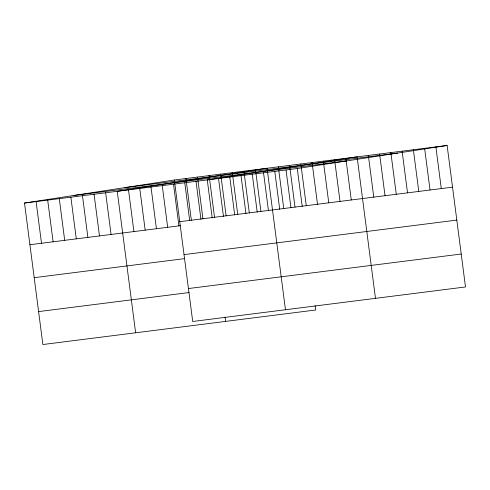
<?xml version="1.0" encoding="UTF-8"?>
<svg xmlns="http://www.w3.org/2000/svg" width="490" height="490" viewBox="0 0 490 490"><rect width="100%" height="100%" fill="white"/><g stroke="black" fill="none" stroke-linecap="round" stroke-linejoin="round"><path stroke-width="0.73" d="M315.095 305.607L315.664 309.999L42.875 344.531L24.5 203.05L174.336 180.002L447.125 145.469L465.5 286.95L192.711 321.483L174.336 180.002M24.5 203.05L297.289 168.517L447.125 145.469M124.889 187.609L397.678 153.076M73.947 195.443L346.736 160.91M179.75 221.688L452.54 187.156M29.915 244.731L180.424 225.682M184.026 254.616L456.815 220.09M34.19 277.665L184.706 258.616M188.436 288.549L461.225 254.022M38.6 311.597L189.109 292.542M435.873 146.896L441.288 188.583M424.622 148.323L430.036 190.004M413.37 149.744L418.779 191.431M402.112 151.171L407.527 192.852M390.861 152.592L396.275 194.279M379.609 154.019L385.024 195.7M368.358 155.44L373.772 197.127M375.481 298.349L357.106 156.867L207.27 179.91L212.188 217.805M345.854 158.288L351.263 199.975M334.596 159.716L340.011 201.402M323.345 161.137L328.759 202.823M312.093 162.564L317.508 204.25M300.842 163.991L306.256 205.671M297.289 168.517L302.214 206.413M289.59 165.412L295.005 207.099M286.038 169.944L290.956 207.84M278.338 166.839L283.753 208.52M274.786 171.365L279.704 209.261M285.462 309.741L267.087 168.26L117.251 191.308L135.626 332.79M263.534 172.792L268.453 210.688M255.492 169.73L260.907 211.411M252.277 174.213L257.201 212.109M243.898 171.194L249.312 212.881M241.025 175.641L245.949 213.536M232.303 172.664L237.717 214.351M229.773 177.061L234.698 214.957M220.708 174.134L226.123 215.814M218.522 178.489L223.446 216.384M209.114 175.598L214.528 217.284M225.075 317.005L225.645 321.391M197.525 177.068L202.934 218.748M196.018 181.337L200.937 219.232M185.931 178.532L191.345 220.218M184.767 182.764L189.685 220.659M173.509 184.185L178.924 225.872M162.257 185.612L167.672 227.293M151.006 187.033L156.42 228.72M139.754 188.46L145.169 230.141M128.503 189.881L133.917 231.568M105.656 192.772L111.071 234.459M94.062 194.242L99.476 235.929M82.467 195.712L87.882 237.393M70.872 197.176L76.287 238.863M59.278 198.646L64.692 240.327M47.689 200.11L53.104 241.797M36.095 201.58L41.509 243.267"/></g></svg>
